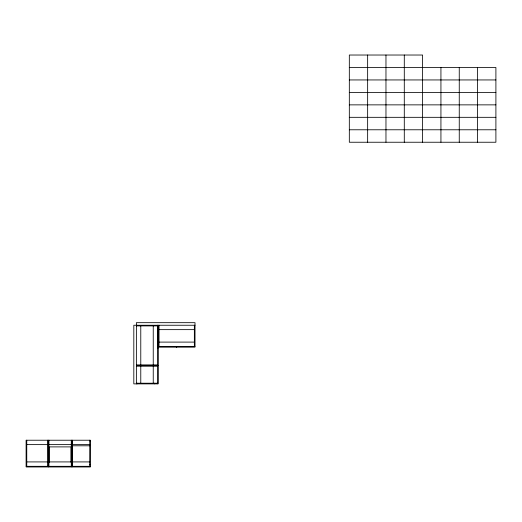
<?xml version="1.0" encoding="UTF-8"?>
<svg xmlns="http://www.w3.org/2000/svg" width="522" height="522" viewBox="0 0 522 522"><rect width="100%" height="100%" fill="white"/><g stroke="black" fill="none" stroke-linecap="round" stroke-linejoin="round"><path stroke-width="0.78" d="M349.322 67.488L495.9 67.488L495.9 142.238L349.322 142.238L349.322 55.025L422.611 55.025L422.611 142.238M349.322 79.944L495.9 79.944M349.322 92.401L495.9 92.401M349.322 104.863L495.9 104.863M349.322 117.32L495.9 117.32M349.322 129.782L495.9 129.782M195.013 325.245L133.815 325.245L133.815 383.879L157.637 383.879L157.637 325.245M136.379 325.904L157.637 325.904M159.027 329.643L194.354 329.643M159.027 342.099L194.354 342.099M158.368 346.497L195.013 346.497L195.013 322.681L136.379 322.681L136.379 383.879M157.637 348.004L158.296 348.004L158.296 365.478L157.637 365.478M136.379 364.898L157.637 364.898M136.379 365.557L158.296 365.628L158.296 383.8L157.637 383.8M136.379 366.216L157.637 366.216M136.379 383.22L157.637 383.22M89.751 440.881L90.41 440.881M26.759 444.62L47.613 444.62M48.931 444.62L71.286 444.62M72.604 444.62L89.751 444.62M72.604 445.795L89.751 445.795M26.759 461.918L47.613 461.918M48.931 461.918L71.286 461.918M72.604 461.918L89.751 461.918M89.751 464.339L90.41 464.339M90.41 466.316L26.1 466.316L26.1 440.222L90.41 440.222L90.339 466.975L72.016 466.975L72.016 466.316M477.578 67.488L477.578 142.238M459.256 67.488L459.256 142.238M440.933 67.488L440.933 142.238M404.289 55.025L404.289 142.238M385.967 55.025L385.967 142.238M367.645 55.025L367.645 142.238M194.941 346.497L194.941 347.156L158.44 347.156L158.44 346.497M194.354 325.245L194.354 346.497M176.69 346.497L176.69 347.156M176.619 346.497L176.619 347.156M159.027 325.245L159.027 346.497M158.368 325.245L158.368 347.893L157.709 347.893L157.709 325.245M154.701 383.22L154.701 383.879M153.24 325.904L153.24 364.898M153.24 366.216L153.24 383.22M140.777 325.904L140.777 364.898M140.777 366.216L140.777 383.22M137.038 383.22L137.038 383.879M89.751 440.222L89.751 466.316M72.604 440.222L72.604 466.316M71.945 440.222L71.866 466.975L48.344 466.975L48.272 440.222M71.286 440.222L71.286 466.316M71.005 462.27L71.005 446.891L49.205 446.891L49.205 462.27M48.931 440.222L48.931 466.316M48.194 466.316L48.194 466.975L26.211 466.975L26.211 466.316M47.613 440.222L47.613 466.316M26.759 440.222L26.759 466.316"/></g></svg>
